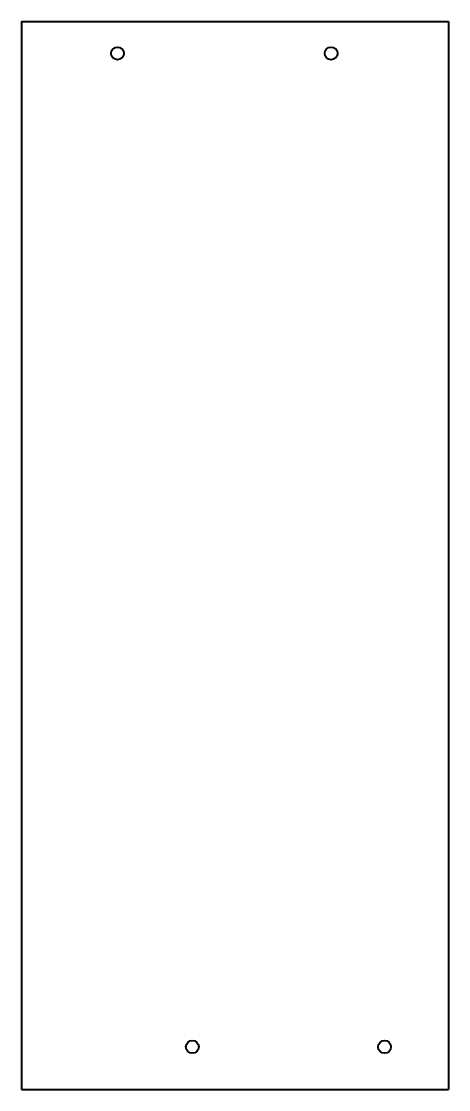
# Model space of a CAD drawing. Header units: inches. Extents: x -3.94 to 0, y -21.84 to -12.
import ezdxf

# ---------------------------------------------------------------- set-up
doc = ezdxf.new("R2010")
doc.units = ezdxf.units.IN
doc.header["$MEASUREMENT"] = 0
doc.layers.add('Visible', color=7, linetype='Continuous', lineweight=40)

msp = doc.modelspace()

# ---------------------------------------------------------------- linework, layer by layer
at = {"layer": 'Visible'}
for p, q in [((-3.937, -12), (0, -12)), ((-3.937, -12), (-3.937, -21.8425)), ((0, -12), (0, -21.8425)), ((-3.937, -21.8425), (0, -21.8425))]:
    msp.add_line(p, q, dxfattribs=at)
for centre in [(-3.0512, -12.2953), (-1.0827, -12.2953), (-2.3622, -21.4488), (-0.5906, -21.4488)]:
    msp.add_circle(centre, 0.0591, dxfattribs=at)

doc.saveas('drawing.dxf')
